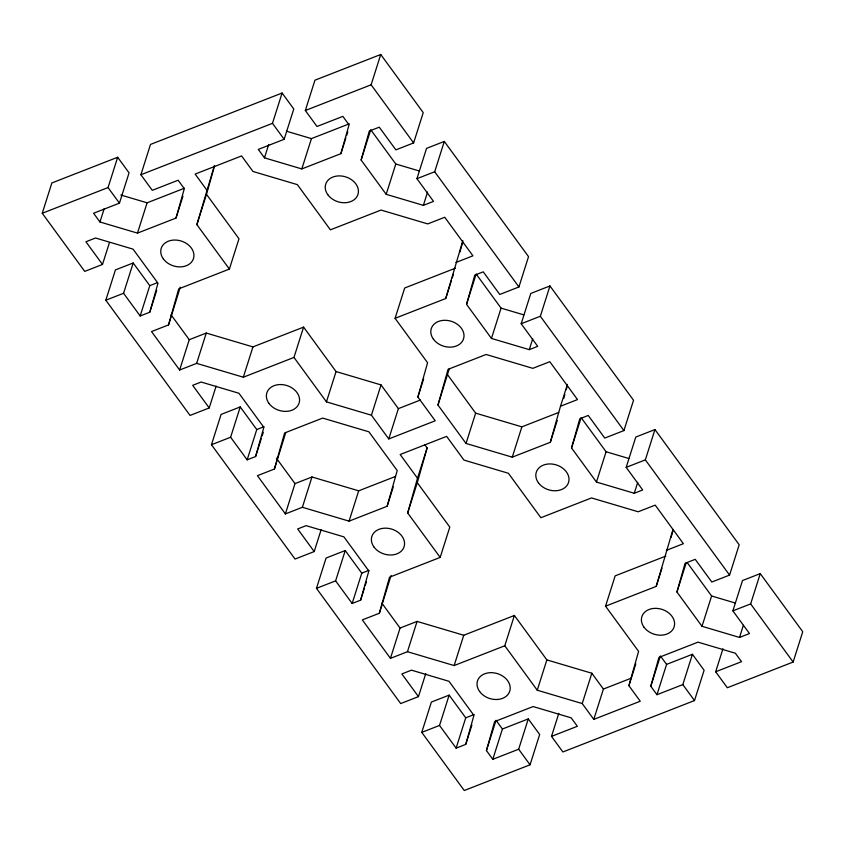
<?xml version="1.0" encoding="UTF-8"?>
<svg xmlns="http://www.w3.org/2000/svg" width="845" height="845" viewBox="0 0 845 845"><rect width="100%" height="100%" fill="white"/><g stroke="black" fill="none" stroke-linecap="round" stroke-linejoin="round"><path stroke-width="1.27" d="M109.427 242.631L102.498 264.453L84.743 271.393L42.25 213.267L51.862 182.964L117.666 157.254L129.053 172.845L119.441 203.149L93.584 213.257L99.963 221.992L137.481 233.114L176.003 218.073L184.316 188.667L178.147 180.228L152.28 190.326L140.893 174.735L150.505 144.432L282.103 93.024L293.775 108.994L284.152 139.298L258.295 149.407L264.474 157.846L301.813 168.926L340.884 153.663L345.88 137.904M140.164 315.977L149.776 285.663L133.193 262.975L123.571 293.278L140.164 315.977L149.787 312.217L157.983 283.233L133.045 249.138L95.538 238.005L85.915 241.765L102.498 264.453M293.975 357.435L326.445 401.871L371.42 415.212L388.763 438.935L398.375 408.631L381.032 384.908L336.056 371.557L303.587 327.121L293.975 357.435L243.328 377.219L196.653 363.371L179.636 370.015L151.53 331.567L168.535 324.913L178.728 288.853L229.375 269.08L238.987 238.765L206.497 194.339L214.556 165.8M229.375 269.08L196.874 224.643L214.387 165.652M180.26 287.152L168.535 324.913M340.884 153.663L349.038 124.817L342.859 116.378L317.002 126.475L305.33 110.505L314.942 80.201L380.736 54.492L423.229 112.617L413.617 142.932L395.861 149.871L379.268 127.172L369.318 131.059L361.121 160.043L386.186 194.318L423.366 205.356L433.527 201.385L416.934 178.686L426.545 148.382L444.301 141.442L528.537 256.658L518.925 286.962L499.765 294.451L483.234 271.837L474.795 275.132L466.535 304.348L491.463 338.433L529.266 349.65L537.705 346.355L521.175 323.741L530.797 293.437L549.958 285.948L633.539 400.276L623.916 430.58L604.766 438.069L588.236 415.455L579.797 418.761L571.537 447.966L596.454 482.051L634.268 493.269L642.707 489.973L626.177 467.359L635.789 437.055L654.949 429.566L739.185 544.782L729.573 575.096L711.807 582.025L695.224 559.337L685.063 563.309L676.94 592.028L702.005 626.303L739.523 637.436L749.473 633.549L732.879 610.851L742.501 580.547L760.257 573.607L802.75 631.733L793.138 662.036L727.334 687.745L715.662 671.775L722.971 648.738M247.152 459.849L256.764 429.545L240.233 406.931L230.622 437.245L247.152 459.849L255.591 456.553L263.851 427.338L238.924 393.252L201.121 382.035L192.681 385.331L209.211 407.945L190.051 415.434L105.815 300.218L115.427 269.904L133.193 262.975M274.403 469.038L284.607 432.957L322.663 418.095L368.885 431.806L397.224 470.559L387.126 506.271L349.07 521.143L302.373 507.285L285.378 513.918L257.419 475.672L274.403 469.038L285.779 432.513M352.154 603.467L361.766 573.163L345.235 550.549L335.623 580.864L352.154 603.467L360.593 600.172L368.842 570.966L343.926 536.871L306.112 525.653L297.672 528.959L314.203 551.563L295.042 559.052L211.461 444.724L221.084 414.42L240.233 406.931M388.763 438.935L435.228 420.789L417.884 397.065L427.581 362.737L395.08 318.311L404.702 287.997L455.349 268.214M395.08 318.311L445.727 298.528L462.849 240.645M459.912 252.053L462.722 242.103M437.963 405.061L448.061 369.349L486.118 354.478L532.825 368.336L549.81 361.702L577.505 399.579L560.51 406.213L550.317 442.294L512.26 457.166L466.028 443.445L437.963 405.061L449.318 368.589M504.782 645.781L537.251 690.217L582.226 703.558L593.792 719.38L603.404 689.066L591.838 673.243L546.863 659.903L514.394 615.466L504.782 645.781L454.135 665.564L407.459 651.717L390.443 658.361L362.336 619.903L379.342 613.259L389.534 577.198L440.182 557.415L449.793 527.111L417.293 482.685L427.116 447.934L424.855 444.84M440.182 557.415L407.681 512.989L417.504 478.249L427.116 447.934M391.066 575.487L379.342 613.259M456.12 748.142L465.732 717.827L449.139 695.129L439.527 725.443L456.12 748.142L465.743 744.382L473.929 715.398L449.001 681.302L411.483 670.169L401.861 673.93L418.455 696.618L400.699 703.558L316.463 588.342L326.075 558.038L345.235 550.549M563.805 398.301L564.851 394.573M566.266 389.587L567.312 385.859M449.139 695.129L431.383 702.068L421.771 732.383L464.264 790.508L530.058 764.799L539.67 734.495L528.273 718.905L518.661 749.219L492.804 759.317L486.424 750.582L494.61 721.598L533.132 706.557L571.188 717.849L577.367 726.288L551.51 736.386L562.897 751.976L694.495 700.568L704.107 670.265L692.435 654.294L666.578 664.392L656.966 694.706L650.787 686.267L658.942 657.41L698.002 642.147L735.351 653.227L741.53 661.677L715.662 671.775M593.792 719.38L640.256 701.234L628.902 685.696L638.598 651.368L605.548 606.182L656.195 586.398L672.916 529.73M671.078 537.441L673.18 529.973M42.25 213.267L108.044 187.569L117.666 157.254M99.963 221.992L104.199 208.652M137.481 233.114L147.104 202.811L184.421 188.234M176.003 218.073L182.932 196.251M149.787 312.217L156.705 290.395M196.874 224.643L206.497 194.339M179.636 370.015L189.259 339.701L206.264 333.057L252.94 346.904L303.587 327.121M140.893 174.735L272.481 123.338L282.103 93.024M196.653 363.371L206.264 333.057M264.474 157.846L268.699 144.506M209.211 407.945L216.13 386.123M301.813 168.926L311.435 138.612L349.27 123.835M243.328 377.219L252.94 346.904M346.651 135.485L347.802 131.841M305.33 110.505L371.124 84.806L380.736 54.492M255.591 456.553L261.358 438.365M262.13 435.946L263.281 432.302M361.121 160.043L370.744 129.729L395.798 164.014L419.352 170.996M386.186 194.318L395.798 164.014M285.378 513.918L295 483.615L311.985 476.981L358.681 490.829L395.513 476.443M326.445 401.871L336.056 371.557M302.373 507.285L311.985 476.981M423.366 205.356L427.591 192.016M314.203 551.563L321.132 529.741M416.934 178.686L434.689 171.757L444.301 141.442M371.42 415.212L381.032 384.908M349.07 521.143L358.681 490.829M445.727 298.528L451.494 280.339M452.265 277.921L453.427 274.276M417.884 397.065L423.651 378.877M387.126 506.271L393.284 486.878M360.593 600.172L364.438 588.046M365.209 585.627L366.36 581.983M466.535 304.348L476.157 274.033L501.074 308.129L523.763 314.858M407.681 512.989L417.293 482.685M491.463 338.433L501.074 308.129M390.443 658.361L400.065 628.046L417.071 621.402L463.747 635.25L514.394 615.466M466.028 443.445L475.65 413.142L447.586 374.747M407.459 651.717L417.071 621.402M418.455 696.618L425.764 673.581M529.266 349.65L532.73 338.739M521.175 323.741L540.335 316.262L549.958 285.948M512.26 457.166L521.872 426.852L558.703 412.466M454.135 665.564L463.747 635.25M560.51 406.213L567.439 384.39M550.317 442.294L557.235 420.472M465.743 744.382L471.89 724.978M571.537 447.966L581.149 417.662L606.076 451.748L628.754 458.476M486.424 750.582L496.036 720.278L502.416 729.013L492.804 759.317M596.454 482.051L606.076 451.748M537.251 690.217L546.863 659.903M551.51 736.386L558.809 713.349M634.268 493.269L637.732 482.358M626.177 467.359L645.337 459.881L654.949 429.566M605.548 606.182L615.16 575.867L665.807 556.084M582.226 703.558L591.838 673.243M656.195 586.398L661.962 568.21M628.902 685.696L635.82 663.874M676.94 592.028L686.172 562.928M650.787 686.267L660.41 655.952L666.578 664.392M656.966 694.706L682.823 684.608L692.435 654.294M702.005 626.303L711.617 596L687.312 562.749M739.523 637.436L743.368 625.311M732.879 610.851L750.645 603.921L760.257 573.607M105.815 300.218L123.571 293.278M149.776 285.663L157.001 282.843M455.92 262.468L472.936 255.824L444.745 217.26L427.728 223.904L381.053 210.056L330.406 229.84L297.377 184.643L252.951 171.461L241.596 155.934L195.132 174.081L206.698 189.903M211.461 444.724L230.622 437.245M256.764 429.545L263.999 426.714M398.375 408.631L420.387 400.034M316.463 588.342L335.623 580.864M361.766 573.163L369.001 570.333M666.378 550.338L683.394 543.694L655.202 505.13L638.186 511.774L591.511 497.937L540.863 517.721L508.394 473.274L463.968 460.092L446.625 436.369L400.16 454.525L417.504 478.249M421.771 732.383L439.527 725.443M465.732 717.827L474.151 714.543M603.404 689.066L631.532 678.081M502.416 729.013L528.273 718.905M286.539 131.228L311.435 138.612M120.835 195.015L147.104 202.811M475.65 413.142L521.872 426.852M711.617 596L735.382 603.045M371.124 84.806L413.617 142.932M434.689 171.757L518.925 286.962M540.335 316.262L623.916 430.58M645.337 459.881L729.573 575.096M750.645 603.921L793.138 662.036M272.481 123.338L284.152 139.298M682.823 684.608L694.495 700.568M108.044 187.569L119.441 203.149M518.661 749.219L530.058 764.799M276.357 458.117L295 483.615M171.017 314.762L189.259 339.701M381.824 603.108L400.065 628.046M644.017 627.222A16.921 13.024 17.6 0 0 672.747 629.662A16.921 13.024 17.6 0 0 657.22 608.411A16.921 13.024 17.6 0 0 644.017 627.222M538.434 482.812A16.921 13.024 17.6 0 0 567.164 485.241A16.921 13.024 17.6 0 0 551.637 464A16.921 13.024 17.6 0 0 538.434 482.812M433.432 339.194A16.921 13.024 17.6 0 0 462.162 341.623A16.921 13.024 17.6 0 0 446.635 320.371A16.921 13.024 17.6 0 0 433.432 339.194M327.849 194.772A16.921 13.024 17.6 0 0 356.59 197.202A16.921 13.024 17.6 0 0 341.053 175.961A16.921 13.024 17.6 0 0 327.849 194.772M163.36 258.919A16.921 13.024 17.6 0 0 192.09 261.358A16.921 13.024 17.6 0 0 176.552 240.107A16.921 13.024 17.6 0 0 163.36 258.919M268.995 403.424A16.921 13.024 17.6 0 0 297.725 405.853A16.921 13.024 17.6 0 0 282.198 384.612A16.921 13.024 17.6 0 0 268.995 403.424M373.997 547.042A16.921 13.024 17.6 0 0 402.727 549.472A16.921 13.024 17.6 0 0 387.2 528.231A16.921 13.024 17.6 0 0 373.997 547.042M479.633 691.537A16.921 13.024 17.6 0 0 508.373 693.977A16.921 13.024 17.6 0 0 492.836 672.726A16.921 13.024 17.6 0 0 479.633 691.537"/></g></svg>
